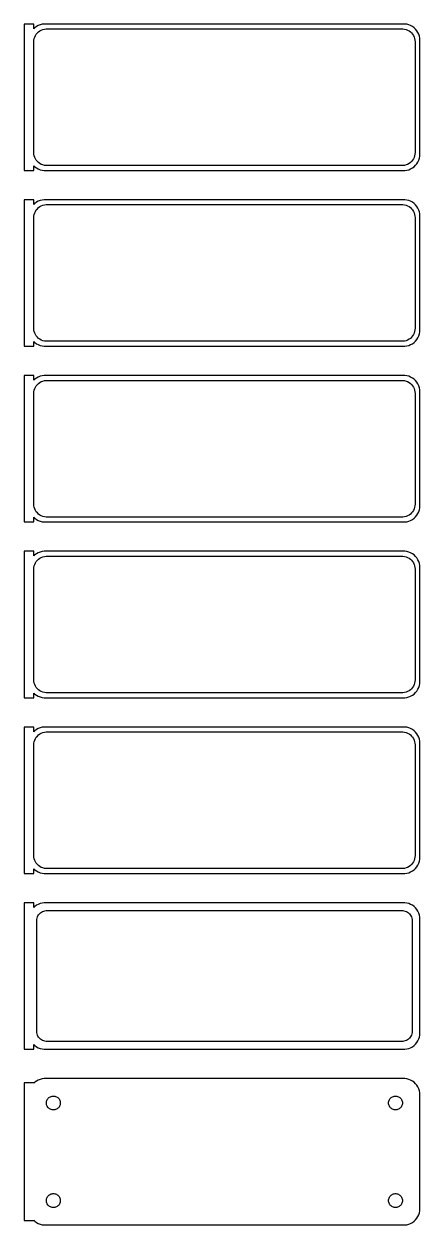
# Model space of a CAD drawing. Header units: metres. Extents: x -62 to 60, y 788 to 1588.
# Drawn here: x -61.5 to 60, y 787.5 to 1156.5 of the extents above; entities that cross this region are included whole.
import ezdxf

# ---------------------------------------------------------------- set-up
doc = ezdxf.new("R2010")
doc.units = ezdxf.units.M

msp = doc.modelspace()

# ---------------------------------------------------------------- linework, layer by layer
for p, q in [((-58.5, 1156.49), (-61.5, 1156.49)), ((-61.5, 1156.49), (-61.5, 1111.51)), ((-58.5, 1155.06), (-58.5, 1156.49)), ((-58.1871, 1155.35), (-58.5, 1155.06)), ((-57.6791, 1155.72), (-58.1871, 1155.35)), ((-57.1289, 1156.02), (-57.6791, 1155.72)), ((-56.5451, 1156.26), (-57.1289, 1156.02)), ((-55.9369, 1156.41), (-56.5451, 1156.26)), ((-55.3139, 1156.49), (-55.9369, 1156.41)), ((-55.7361, 1154.8), (-55.2495, 1154.93)), ((55.3139, 1156.49), (-55.3139, 1156.49)), ((-55.2495, 1154.93), (-54.7512, 1154.99)), ((-54.7512, 1154.99), (54.7512, 1154.99)), ((54.7512, 1154.99), (55.2495, 1154.93)), ((55.2495, 1154.93), (55.7361, 1154.8)), ((55.9369, 1156.41), (55.3139, 1156.49)), ((56.5451, 1156.26), (55.9369, 1156.41)), ((57.1289, 1156.02), (56.5451, 1156.26)), ((57.6791, 1155.72), (57.1289, 1156.02)), ((58.1871, 1155.35), (57.6791, 1155.72)), ((58.6448, 1154.92), (58.1871, 1155.35)), ((59.0451, 1154.44), (58.6448, 1154.92)), ((-58.5, 1151), (-58.4685, 1151.5)), ((-58.4685, 1151.5), (-58.3743, 1151.99)), ((-58.3743, 1151.99), (-58.2191, 1152.47)), ((-58.2191, 1152.47), (-58.0052, 1152.93)), ((-58.0052, 1152.93), (-57.7361, 1153.35)), ((-57.7361, 1153.35), (-57.4159, 1153.74)), ((-57.4159, 1153.74), (-57.0497, 1154.08)), ((-57.0497, 1154.08), (-56.6433, 1154.38)), ((-56.6433, 1154.38), (-56.2031, 1154.62)), ((-56.2031, 1154.62), (-55.7361, 1154.8)), ((55.7361, 1154.8), (56.2031, 1154.62)), ((56.2031, 1154.62), (56.6433, 1154.38)), ((56.6433, 1154.38), (57.0497, 1154.08)), ((57.0497, 1154.08), (57.4159, 1153.74)), ((57.4159, 1153.74), (57.7361, 1153.35)), ((57.7361, 1153.35), (58.0052, 1152.93)), ((58.0052, 1152.93), (58.2191, 1152.47)), ((58.2191, 1152.47), (58.3743, 1151.99)), ((58.3743, 1151.99), (58.4685, 1151.5)), ((58.4685, 1151.5), (58.5, 1151)), ((59.3815, 1153.91), (59.0451, 1154.44)), ((59.6489, 1153.34), (59.3815, 1153.91)), ((59.8429, 1152.74), (59.6489, 1153.34)), ((59.9606, 1152.13), (59.8429, 1152.74)), ((60, 1151.5), (59.9606, 1152.13)), ((60, 1116.5), (60, 1151.5)), ((-58.5, 1117), (-58.5, 1151)), ((58.5, 1151), (58.5, 1117)), ((-58.4685, 1116.5), (-58.5, 1117)), ((-58.3743, 1116.01), (-58.4685, 1116.5)), ((-58.2191, 1115.53), (-58.3743, 1116.01)), ((-58.0052, 1115.07), (-58.2191, 1115.53)), ((-57.7361, 1114.65), (-58.0052, 1115.07)), ((-57.4159, 1114.26), (-57.7361, 1114.65)), ((57.7361, 1114.65), (57.4159, 1114.26)), ((58.0052, 1115.07), (57.7361, 1114.65)), ((58.2191, 1115.53), (58.0052, 1115.07)), ((58.3743, 1116.01), (58.2191, 1115.53)), ((58.4685, 1116.5), (58.3743, 1116.01)), ((58.5, 1117), (58.4685, 1116.5)), ((59.3815, 1114.09), (59.6489, 1114.66)), ((59.6489, 1114.66), (59.8429, 1115.26)), ((59.8429, 1115.26), (59.9606, 1115.87)), ((59.9606, 1115.87), (60, 1116.5)), ((-61.5, 1111.51), (-58.5, 1111.51)), ((-58.5, 1112.94), (-58.1871, 1112.65)), ((-58.5, 1111.51), (-58.5, 1112.94)), ((-58.1871, 1112.65), (-57.6791, 1112.28)), ((-57.6791, 1112.28), (-57.1289, 1111.98)), ((-57.0497, 1113.92), (-57.4159, 1114.26)), ((-57.1289, 1111.98), (-56.5451, 1111.74)), ((-56.6433, 1113.62), (-57.0497, 1113.92)), ((-56.2031, 1113.38), (-56.6433, 1113.62)), ((-56.5451, 1111.74), (-55.9369, 1111.59)), ((-55.7361, 1113.2), (-56.2031, 1113.38)), ((-55.9369, 1111.59), (-55.3139, 1111.51)), ((-55.2495, 1113.07), (-55.7361, 1113.2)), ((-55.3139, 1111.51), (55.3139, 1111.51)), ((-54.7512, 1113.01), (-55.2495, 1113.07)), ((54.7512, 1113.01), (-54.7512, 1113.01)), ((55.2495, 1113.07), (54.7512, 1113.01)), ((55.7361, 1113.2), (55.2495, 1113.07)), ((55.3139, 1111.51), (55.9369, 1111.59)), ((56.2031, 1113.38), (55.7361, 1113.2)), ((55.9369, 1111.59), (56.5451, 1111.74)), ((56.6433, 1113.62), (56.2031, 1113.38)), ((56.5451, 1111.74), (57.1289, 1111.98)), ((57.0497, 1113.92), (56.6433, 1113.62)), ((57.4159, 1114.26), (57.0497, 1113.92)), ((57.1289, 1111.98), (57.6791, 1112.28)), ((57.6791, 1112.28), (58.1871, 1112.65)), ((58.1871, 1112.65), (58.6448, 1113.08)), ((58.6448, 1113.08), (59.0451, 1113.56)), ((59.0451, 1113.56), (59.3815, 1114.09)), ((-58.5, 1102.49), (-61.5, 1102.49)), ((-61.5, 1102.49), (-61.5, 1057.51)), ((-58.5, 1101.06), (-58.5, 1102.49)), ((-58.1871, 1101.35), (-58.5, 1101.06)), ((-57.6791, 1101.72), (-58.1871, 1101.35)), ((-57.7361, 1099.35), (-57.4159, 1099.74)), ((-57.1289, 1102.02), (-57.6791, 1101.72)), ((-57.4159, 1099.74), (-57.0497, 1100.08)), ((-56.5451, 1102.26), (-57.1289, 1102.02)), ((-57.0497, 1100.08), (-56.6433, 1100.38)), ((-56.6433, 1100.38), (-56.2031, 1100.62)), ((-55.9369, 1102.41), (-56.5451, 1102.26)), ((-56.2031, 1100.62), (-55.7361, 1100.8)), ((-55.3139, 1102.49), (-55.9369, 1102.41)), ((-55.7361, 1100.8), (-55.2495, 1100.93)), ((55.3139, 1102.49), (-55.3139, 1102.49)), ((-55.2495, 1100.93), (-54.7512, 1100.99)), ((-54.7512, 1100.99), (54.7512, 1100.99)), ((54.7512, 1100.99), (55.2495, 1100.93)), ((55.2495, 1100.93), (55.7361, 1100.8)), ((55.9369, 1102.41), (55.3139, 1102.49)), ((55.7361, 1100.8), (56.2031, 1100.62)), ((56.5451, 1102.26), (55.9369, 1102.41)), ((56.2031, 1100.62), (56.6433, 1100.38)), ((57.1289, 1102.02), (56.5451, 1102.26)), ((56.6433, 1100.38), (57.0497, 1100.08)), ((57.0497, 1100.08), (57.4159, 1099.74)), ((57.6791, 1101.72), (57.1289, 1102.02)), ((57.4159, 1099.74), (57.7361, 1099.35)), ((58.1871, 1101.35), (57.6791, 1101.72)), ((58.6448, 1100.92), (58.1871, 1101.35)), ((59.0451, 1100.44), (58.6448, 1100.92)), ((59.3815, 1099.91), (59.0451, 1100.44)), ((59.6489, 1099.34), (59.3815, 1099.91)), ((-58.5, 1097), (-58.4685, 1097.5)), ((-58.5, 1063), (-58.5, 1097)), ((-58.4685, 1097.5), (-58.3743, 1097.99)), ((-58.3743, 1097.99), (-58.2191, 1098.47)), ((-58.2191, 1098.47), (-58.0052, 1098.93)), ((-58.0052, 1098.93), (-57.7361, 1099.35)), ((57.7361, 1099.35), (58.0052, 1098.93)), ((58.0052, 1098.93), (58.2191, 1098.47)), ((58.2191, 1098.47), (58.3743, 1097.99)), ((58.3743, 1097.99), (58.4685, 1097.5)), ((58.4685, 1097.5), (58.5, 1097)), ((58.5, 1097), (58.5, 1063)), ((59.8429, 1098.74), (59.6489, 1099.34)), ((59.9606, 1098.13), (59.8429, 1098.74)), ((60, 1097.5), (59.9606, 1098.13)), ((60, 1062.5), (60, 1097.5)), ((-58.4685, 1062.5), (-58.5, 1063)), ((58.5, 1063), (58.4685, 1062.5)), ((-58.3743, 1062.01), (-58.4685, 1062.5)), ((-58.2191, 1061.53), (-58.3743, 1062.01)), ((-58.0052, 1061.07), (-58.2191, 1061.53)), ((-57.7361, 1060.65), (-58.0052, 1061.07)), ((-57.4159, 1060.26), (-57.7361, 1060.65)), ((-57.0497, 1059.92), (-57.4159, 1060.26)), ((-56.6433, 1059.62), (-57.0497, 1059.92)), ((-56.2031, 1059.38), (-56.6433, 1059.62)), ((-55.7361, 1059.2), (-56.2031, 1059.38)), ((-55.2495, 1059.07), (-55.7361, 1059.2)), ((-54.7512, 1059.01), (-55.2495, 1059.07)), ((54.7512, 1059.01), (-54.7512, 1059.01)), ((55.2495, 1059.07), (54.7512, 1059.01)), ((55.7361, 1059.2), (55.2495, 1059.07)), ((56.2031, 1059.38), (55.7361, 1059.2)), ((56.6433, 1059.62), (56.2031, 1059.38)), ((57.0497, 1059.92), (56.6433, 1059.62)), ((57.4159, 1060.26), (57.0497, 1059.92)), ((57.7361, 1060.65), (57.4159, 1060.26)), ((58.0052, 1061.07), (57.7361, 1060.65)), ((58.2191, 1061.53), (58.0052, 1061.07)), ((58.1871, 1058.65), (58.6448, 1059.08)), ((58.3743, 1062.01), (58.2191, 1061.53)), ((58.4685, 1062.5), (58.3743, 1062.01)), ((58.6448, 1059.08), (59.0451, 1059.56)), ((59.0451, 1059.56), (59.3815, 1060.09)), ((59.3815, 1060.09), (59.6489, 1060.66)), ((59.6489, 1060.66), (59.8429, 1061.26)), ((59.8429, 1061.26), (59.9606, 1061.87)), ((59.9606, 1061.87), (60, 1062.5)), ((-61.5, 1057.51), (-58.5, 1057.51)), ((-58.5, 1058.94), (-58.1871, 1058.65)), ((-58.5, 1057.51), (-58.5, 1058.94)), ((-58.1871, 1058.65), (-57.6791, 1058.28)), ((-57.6791, 1058.28), (-57.1289, 1057.98)), ((-57.1289, 1057.98), (-56.5451, 1057.74)), ((-56.5451, 1057.74), (-55.9369, 1057.59)), ((-55.9369, 1057.59), (-55.3139, 1057.51)), ((-55.3139, 1057.51), (55.3139, 1057.51)), ((55.3139, 1057.51), (55.9369, 1057.59)), ((55.9369, 1057.59), (56.5451, 1057.74)), ((56.5451, 1057.74), (57.1289, 1057.98)), ((57.1289, 1057.98), (57.6791, 1058.28)), ((57.6791, 1058.28), (58.1871, 1058.65)), ((-58.5, 1048.49), (-61.5, 1048.49)), ((-61.5, 1048.49), (-61.5, 1003.51)), ((-58.5, 1047.06), (-58.5, 1048.49)), ((-57.1289, 1048.02), (-57.6791, 1047.72)), ((-56.5451, 1048.26), (-57.1289, 1048.02)), ((-55.9369, 1048.41), (-56.5451, 1048.26)), ((-55.3139, 1048.49), (-55.9369, 1048.41)), ((55.3139, 1048.49), (-55.3139, 1048.49)), ((55.9369, 1048.41), (55.3139, 1048.49)), ((56.5451, 1048.26), (55.9369, 1048.41)), ((57.1289, 1048.02), (56.5451, 1048.26)), ((57.6791, 1047.72), (57.1289, 1048.02)), ((-58.1871, 1047.35), (-58.5, 1047.06)), ((-58.3743, 1043.99), (-58.2191, 1044.47)), ((-58.2191, 1044.47), (-58.0052, 1044.93)), ((-57.6791, 1047.72), (-58.1871, 1047.35)), ((-58.0052, 1044.93), (-57.7361, 1045.35)), ((-57.7361, 1045.35), (-57.4159, 1045.74)), ((-57.4159, 1045.74), (-57.0497, 1046.08)), ((-57.0497, 1046.08), (-56.6433, 1046.38)), ((-56.6433, 1046.38), (-56.2031, 1046.62)), ((-56.2031, 1046.62), (-55.7361, 1046.8)), ((-55.7361, 1046.8), (-55.2495, 1046.93)), ((-55.2495, 1046.93), (-54.7512, 1046.99)), ((-54.7512, 1046.99), (54.7512, 1046.99)), ((54.7512, 1046.99), (55.2495, 1046.93)), ((55.2495, 1046.93), (55.7361, 1046.8)), ((55.7361, 1046.8), (56.2031, 1046.62)), ((56.2031, 1046.62), (56.6433, 1046.38)), ((56.6433, 1046.38), (57.0497, 1046.08)), ((57.0497, 1046.08), (57.4159, 1045.74)), ((57.4159, 1045.74), (57.7361, 1045.35)), ((58.1871, 1047.35), (57.6791, 1047.72)), ((57.7361, 1045.35), (58.0052, 1044.93)), ((58.0052, 1044.93), (58.2191, 1044.47)), ((58.6448, 1046.92), (58.1871, 1047.35)), ((58.2191, 1044.47), (58.3743, 1043.99)), ((59.0451, 1046.44), (58.6448, 1046.92)), ((59.3815, 1045.91), (59.0451, 1046.44)), ((59.6489, 1045.34), (59.3815, 1045.91)), ((59.8429, 1044.74), (59.6489, 1045.34)), ((59.9606, 1044.13), (59.8429, 1044.74)), ((-58.5, 1043), (-58.4685, 1043.5)), ((-58.5, 1009), (-58.5, 1043)), ((-58.4685, 1043.5), (-58.3743, 1043.99)), ((58.3743, 1043.99), (58.4685, 1043.5)), ((58.4685, 1043.5), (58.5, 1043)), ((58.5, 1043), (58.5, 1009)), ((60, 1043.5), (59.9606, 1044.13)), ((60, 1008.5), (60, 1043.5)), ((-58.4685, 1008.5), (-58.5, 1009)), ((-58.3743, 1008.01), (-58.4685, 1008.5)), ((-58.2191, 1007.53), (-58.3743, 1008.01)), ((-58.0052, 1007.07), (-58.2191, 1007.53)), ((58.2191, 1007.53), (58.0052, 1007.07)), ((58.3743, 1008.01), (58.2191, 1007.53)), ((58.4685, 1008.5), (58.3743, 1008.01)), ((58.5, 1009), (58.4685, 1008.5)), ((59.8429, 1007.26), (59.9606, 1007.87)), ((59.9606, 1007.87), (60, 1008.5)), ((-58.5, 1004.94), (-58.1871, 1004.65)), ((-58.5, 1003.51), (-58.5, 1004.94)), ((-58.1871, 1004.65), (-57.6791, 1004.28)), ((-57.7361, 1006.65), (-58.0052, 1007.07)), ((-57.4159, 1006.26), (-57.7361, 1006.65)), ((-57.6791, 1004.28), (-57.1289, 1003.98)), ((-57.0497, 1005.92), (-57.4159, 1006.26)), ((-57.1289, 1003.98), (-56.5451, 1003.74)), ((-56.6433, 1005.62), (-57.0497, 1005.92)), ((-56.2031, 1005.38), (-56.6433, 1005.62)), ((-56.5451, 1003.74), (-55.9369, 1003.59)), ((-55.7361, 1005.2), (-56.2031, 1005.38)), ((-55.2495, 1005.07), (-55.7361, 1005.2)), ((-54.7512, 1005.01), (-55.2495, 1005.07)), ((54.7512, 1005.01), (-54.7512, 1005.01)), ((55.2495, 1005.07), (54.7512, 1005.01)), ((55.7361, 1005.2), (55.2495, 1005.07)), ((56.2031, 1005.38), (55.7361, 1005.2)), ((55.9369, 1003.59), (56.5451, 1003.74)), ((56.6433, 1005.62), (56.2031, 1005.38)), ((56.5451, 1003.74), (57.1289, 1003.98)), ((57.0497, 1005.92), (56.6433, 1005.62)), ((57.4159, 1006.26), (57.0497, 1005.92)), ((57.1289, 1003.98), (57.6791, 1004.28)), ((57.7361, 1006.65), (57.4159, 1006.26)), ((57.6791, 1004.28), (58.1871, 1004.65)), ((58.0052, 1007.07), (57.7361, 1006.65)), ((58.1871, 1004.65), (58.6448, 1005.08)), ((58.6448, 1005.08), (59.0451, 1005.56)), ((59.0451, 1005.56), (59.3815, 1006.09)), ((59.3815, 1006.09), (59.6489, 1006.66)), ((59.6489, 1006.66), (59.8429, 1007.26)), ((-61.5, 1003.51), (-58.5, 1003.51)), ((-55.9369, 1003.59), (-55.3139, 1003.51)), ((-55.3139, 1003.51), (55.3139, 1003.51)), ((55.3139, 1003.51), (55.9369, 1003.59)), ((-58.5, 994.49), (-61.5, 994.49)), ((-61.5, 994.49), (-61.5, 949.51)), ((-58.5, 993.059), (-58.5, 994.49)), ((-58.1871, 993.353), (-58.5, 993.059)), ((-57.6791, 993.722), (-58.1871, 993.353)), ((-57.1289, 994.024), (-57.6791, 993.722)), ((-56.5451, 994.255), (-57.1289, 994.024)), ((-56.6433, 992.377), (-56.2031, 992.619)), ((-55.9369, 994.411), (-56.5451, 994.255)), ((-56.2031, 992.619), (-55.7361, 992.804)), ((-55.3139, 994.49), (-55.9369, 994.411)), ((-55.7361, 992.804), (-55.2495, 992.929)), ((55.3139, 994.49), (-55.3139, 994.49)), ((-55.2495, 992.929), (-54.7512, 992.992)), ((-54.7512, 992.992), (54.7512, 992.992)), ((54.7512, 992.992), (55.2495, 992.929)), ((55.2495, 992.929), (55.7361, 992.804)), ((55.9369, 994.411), (55.3139, 994.49)), ((55.7361, 992.804), (56.2031, 992.619)), ((56.5451, 994.255), (55.9369, 994.411)), ((56.2031, 992.619), (56.6433, 992.377)), ((57.1289, 994.024), (56.5451, 994.255)), ((57.6791, 993.722), (57.1289, 994.024)), ((58.1871, 993.353), (57.6791, 993.722)), ((58.6448, 992.923), (58.1871, 993.353)), ((59.0451, 992.439), (58.6448, 992.923)), ((-58.5, 989), (-58.4685, 989.501)), ((-58.5, 955), (-58.5, 989)), ((-58.4685, 989.501), (-58.3743, 989.995)), ((-58.3743, 989.995), (-58.2191, 990.472)), ((-58.2191, 990.472), (-58.0052, 990.927)), ((-58.0052, 990.927), (-57.7361, 991.351)), ((-57.7361, 991.351), (-57.4159, 991.738)), ((-57.4159, 991.738), (-57.0497, 992.082)), ((-57.0497, 992.082), (-56.6433, 992.377)), ((56.6433, 992.377), (57.0497, 992.082)), ((57.0497, 992.082), (57.4159, 991.738)), ((57.4159, 991.738), (57.7361, 991.351)), ((57.7361, 991.351), (58.0052, 990.927)), ((58.0052, 990.927), (58.2191, 990.472)), ((58.2191, 990.472), (58.3743, 989.995)), ((58.3743, 989.995), (58.4685, 989.501)), ((58.4685, 989.501), (58.5, 989)), ((58.5, 989), (58.5, 955)), ((59.3815, 991.909), (59.0451, 992.439)), ((59.6489, 991.341), (59.3815, 991.909)), ((59.8429, 990.743), (59.6489, 991.341)), ((59.9606, 990.127), (59.8429, 990.743)), ((60, 989.5), (59.9606, 990.127)), ((60, 954.5), (60, 989.5)), ((-58.4685, 954.499), (-58.5, 955)), ((-58.3743, 954.005), (-58.4685, 954.499)), ((-58.2191, 953.528), (-58.3743, 954.005)), ((-58.0052, 953.073), (-58.2191, 953.528)), ((-57.7361, 952.649), (-58.0052, 953.073)), ((-57.4159, 952.262), (-57.7361, 952.649)), ((-57.0497, 951.918), (-57.4159, 952.262)), ((57.4159, 952.262), (57.0497, 951.918)), ((57.7361, 952.649), (57.4159, 952.262)), ((58.0052, 953.073), (57.7361, 952.649)), ((58.2191, 953.528), (58.0052, 953.073)), ((58.3743, 954.005), (58.2191, 953.528)), ((58.4685, 954.499), (58.3743, 954.005)), ((58.5, 955), (58.4685, 954.499)), ((59.0451, 951.561), (59.3815, 952.091)), ((59.3815, 952.091), (59.6489, 952.659)), ((59.6489, 952.659), (59.8429, 953.257)), ((59.8429, 953.257), (59.9606, 953.873)), ((59.9606, 953.873), (60, 954.5)), ((-61.5, 949.51), (-58.5, 949.51)), ((-58.5, 950.941), (-58.1871, 950.647)), ((-58.5, 949.51), (-58.5, 950.941)), ((-58.1871, 950.647), (-57.6791, 950.278)), ((-57.6791, 950.278), (-57.1289, 949.976)), ((-57.1289, 949.976), (-56.5451, 949.745)), ((-56.6433, 951.623), (-57.0497, 951.918)), ((-56.2031, 951.381), (-56.6433, 951.623)), ((-56.5451, 949.745), (-55.9369, 949.589)), ((-55.7361, 951.196), (-56.2031, 951.381)), ((-55.9369, 949.589), (-55.3139, 949.51)), ((-55.2495, 951.071), (-55.7361, 951.196)), ((-55.3139, 949.51), (55.3139, 949.51)), ((-54.7512, 951.008), (-55.2495, 951.071)), ((54.7512, 951.008), (-54.7512, 951.008)), ((55.2495, 951.071), (54.7512, 951.008)), ((55.7361, 951.196), (55.2495, 951.071)), ((55.3139, 949.51), (55.9369, 949.589)), ((56.2031, 951.381), (55.7361, 951.196)), ((55.9369, 949.589), (56.5451, 949.745)), ((56.6433, 951.623), (56.2031, 951.381)), ((56.5451, 949.745), (57.1289, 949.976)), ((57.0497, 951.918), (56.6433, 951.623)), ((57.1289, 949.976), (57.6791, 950.278)), ((57.6791, 950.278), (58.1871, 950.647)), ((58.1871, 950.647), (58.6448, 951.077)), ((58.6448, 951.077), (59.0451, 951.561)), ((-58.5, 940.49), (-61.5, 940.49)), ((-61.5, 940.49), (-61.5, 895.51)), ((-58.5, 939.059), (-58.5, 940.49)), ((-58.1871, 939.353), (-58.5, 939.059)), ((-57.6791, 939.722), (-58.1871, 939.353)), ((-58.0052, 936.927), (-57.7361, 937.351)), ((-57.7361, 937.351), (-57.4159, 937.738)), ((-57.1289, 940.024), (-57.6791, 939.722)), ((-57.4159, 937.738), (-57.0497, 938.082)), ((-56.5451, 940.255), (-57.1289, 940.024)), ((-57.0497, 938.082), (-56.6433, 938.377)), ((-56.6433, 938.377), (-56.2031, 938.619)), ((-55.9369, 940.411), (-56.5451, 940.255)), ((-56.2031, 938.619), (-55.7361, 938.804)), ((-55.3139, 940.49), (-55.9369, 940.411)), ((-55.7361, 938.804), (-55.2495, 938.929)), ((55.3139, 940.49), (-55.3139, 940.49)), ((-55.2495, 938.929), (-54.7512, 938.992)), ((-54.7512, 938.992), (54.7512, 938.992)), ((54.7512, 938.992), (55.2495, 938.929)), ((55.2495, 938.929), (55.7361, 938.804)), ((55.9369, 940.411), (55.3139, 940.49)), ((55.7361, 938.804), (56.2031, 938.619)), ((56.5451, 940.255), (55.9369, 940.411)), ((56.2031, 938.619), (56.6433, 938.377)), ((57.1289, 940.024), (56.5451, 940.255)), ((56.6433, 938.377), (57.0497, 938.082)), ((57.0497, 938.082), (57.4159, 937.738)), ((57.6791, 939.722), (57.1289, 940.024)), ((57.4159, 937.738), (57.7361, 937.351)), ((58.1871, 939.353), (57.6791, 939.722)), ((57.7361, 937.351), (58.0052, 936.927)), ((58.6448, 938.923), (58.1871, 939.353)), ((59.0451, 938.439), (58.6448, 938.923)), ((59.3815, 937.909), (59.0451, 938.439)), ((59.6489, 937.341), (59.3815, 937.909)), ((59.8429, 936.743), (59.6489, 937.341)), ((-58.5, 935), (-58.4685, 935.501)), ((-58.5, 901), (-58.5, 935)), ((-58.4685, 935.501), (-58.3743, 935.995)), ((-58.3743, 935.995), (-58.2191, 936.472)), ((-58.2191, 936.472), (-58.0052, 936.927)), ((58.0052, 936.927), (58.2191, 936.472)), ((58.2191, 936.472), (58.3743, 935.995)), ((58.3743, 935.995), (58.4685, 935.501)), ((58.4685, 935.501), (58.5, 935)), ((58.5, 935), (58.5, 901)), ((59.9606, 936.127), (59.8429, 936.743)), ((60, 935.5), (59.9606, 936.127)), ((60, 900.5), (60, 935.5)), ((-58.4685, 900.499), (-58.5, 901)), ((-58.3743, 900.005), (-58.4685, 900.499)), ((58.4685, 900.499), (58.3743, 900.005)), ((58.5, 901), (58.4685, 900.499)), ((59.9606, 899.873), (60, 900.5)), ((-58.5, 896.941), (-58.1871, 896.647)), ((-58.5, 895.51), (-58.5, 896.941)), ((-58.2191, 899.528), (-58.3743, 900.005)), ((-58.0052, 899.073), (-58.2191, 899.528)), ((-58.1871, 896.647), (-57.6791, 896.278)), ((-57.7361, 898.649), (-58.0052, 899.073)), ((-57.4159, 898.262), (-57.7361, 898.649)), ((-57.0497, 897.918), (-57.4159, 898.262)), ((-56.6433, 897.623), (-57.0497, 897.918)), ((-56.2031, 897.381), (-56.6433, 897.623)), ((-55.7361, 897.196), (-56.2031, 897.381)), ((-55.2495, 897.071), (-55.7361, 897.196)), ((-54.7512, 897.008), (-55.2495, 897.071)), ((54.7512, 897.008), (-54.7512, 897.008)), ((55.2495, 897.071), (54.7512, 897.008)), ((55.7361, 897.196), (55.2495, 897.071)), ((56.2031, 897.381), (55.7361, 897.196)), ((56.6433, 897.623), (56.2031, 897.381)), ((57.0497, 897.918), (56.6433, 897.623)), ((57.4159, 898.262), (57.0497, 897.918)), ((57.7361, 898.649), (57.4159, 898.262)), ((57.6791, 896.278), (58.1871, 896.647)), ((58.0052, 899.073), (57.7361, 898.649)), ((58.2191, 899.528), (58.0052, 899.073)), ((58.1871, 896.647), (58.6448, 897.077)), ((58.3743, 900.005), (58.2191, 899.528)), ((58.6448, 897.077), (59.0451, 897.561)), ((59.0451, 897.561), (59.3815, 898.091)), ((59.3815, 898.091), (59.6489, 898.659)), ((59.6489, 898.659), (59.8429, 899.257)), ((59.8429, 899.257), (59.9606, 899.873)), ((-61.5, 895.51), (-58.5, 895.51)), ((-57.6791, 896.278), (-57.1289, 895.976)), ((-57.1289, 895.976), (-56.5451, 895.745)), ((-56.5451, 895.745), (-55.9369, 895.589)), ((-55.9369, 895.589), (-55.3139, 895.51)), ((-55.3139, 895.51), (55.3139, 895.51)), ((55.3139, 895.51), (55.9369, 895.589)), ((55.9369, 895.589), (56.5451, 895.745)), ((56.5451, 895.745), (57.1289, 895.976)), ((57.1289, 895.976), (57.6791, 896.278)), ((-58.5, 886.479), (-61.5, 886.479)), ((-61.5, 886.479), (-61.5, 841.521)), ((-58.5, 885.059), (-58.5, 886.479)), ((-57.6791, 885.722), (-58.1871, 885.353)), ((-57.1289, 886.024), (-57.6791, 885.722)), ((-56.5451, 886.255), (-57.1289, 886.024)), ((-55.9369, 886.411), (-56.5451, 886.255)), ((-55.3139, 886.49), (-55.9369, 886.411)), ((55.3139, 886.49), (-55.3139, 886.49)), ((55.9369, 886.411), (55.3139, 886.49)), ((56.5451, 886.255), (55.9369, 886.411)), ((57.1289, 886.024), (56.5451, 886.255)), ((57.6791, 885.722), (57.1289, 886.024)), ((58.1871, 885.353), (57.6791, 885.722)), ((-58.1871, 885.353), (-58.5, 885.059)), ((-57.5151, 881.774), (-57.3943, 882.146)), ((-57.3943, 882.146), (-57.2279, 882.5)), ((-57.2279, 882.5), (-57.0184, 882.83)), ((-57.0184, 882.83), (-56.7692, 883.131)), ((-56.7692, 883.131), (-56.4842, 883.399)), ((-56.4842, 883.399), (-56.168, 883.628)), ((-56.168, 883.628), (-55.8254, 883.817)), ((-55.8254, 883.817), (-55.4619, 883.961)), ((-55.4619, 883.961), (-55.0833, 884.058)), ((-55.0833, 884.058), (-54.6954, 884.107)), ((-54.6954, 884.107), (54.6954, 884.107)), ((54.6954, 884.107), (55.0833, 884.058)), ((55.0833, 884.058), (55.4619, 883.961)), ((55.4619, 883.961), (55.8254, 883.817)), ((55.8254, 883.817), (56.168, 883.628)), ((56.168, 883.628), (56.4842, 883.399)), ((56.4842, 883.399), (56.7692, 883.131)), ((56.7692, 883.131), (57.0184, 882.83)), ((57.0184, 882.83), (57.2279, 882.5)), ((57.2279, 882.5), (57.3943, 882.146)), ((57.3943, 882.146), (57.5151, 881.774)), ((58.6448, 884.923), (58.1871, 885.353)), ((59.0451, 884.439), (58.6448, 884.923)), ((59.3815, 883.909), (59.0451, 884.439)), ((59.6489, 883.341), (59.3815, 883.909)), ((59.8429, 882.743), (59.6489, 883.341)), ((59.9606, 882.127), (59.8429, 882.743)), ((60, 881.5), (59.9606, 882.127)), ((-57.6129, 881), (-57.5884, 881.39)), ((-57.6129, 847), (-57.6129, 881)), ((-57.5884, 881.39), (-57.5151, 881.774)), ((57.5151, 881.774), (57.5884, 881.39)), ((57.5884, 881.39), (57.6129, 881)), ((57.6129, 881), (57.6129, 847)), ((60, 846.5), (60, 881.5)), ((-57.5884, 846.61), (-57.6129, 847)), ((-57.5151, 846.226), (-57.5884, 846.61)), ((-57.3943, 845.854), (-57.5151, 846.226)), ((-57.2279, 845.5), (-57.3943, 845.854)), ((-57.0184, 845.17), (-57.2279, 845.5)), ((-56.7692, 844.869), (-57.0184, 845.17)), ((57.0184, 845.17), (56.7692, 844.869)), ((57.2279, 845.5), (57.0184, 845.17)), ((57.3943, 845.854), (57.2279, 845.5)), ((57.5151, 846.226), (57.3943, 845.854)), ((57.5884, 846.61), (57.5151, 846.226)), ((57.6129, 847), (57.5884, 846.61)), ((59.6489, 844.659), (59.8429, 845.257)), ((59.8429, 845.257), (59.9606, 845.873)), ((59.9606, 845.873), (60, 846.5)), ((-61.5, 841.521), (-58.5, 841.521)), ((-58.5, 841.521), (-58.5, 842.941)), ((-58.5, 842.941), (-58.1871, 842.647)), ((-58.1871, 842.647), (-57.6791, 842.278)), ((-57.6791, 842.278), (-57.1289, 841.976)), ((-57.1289, 841.976), (-56.5451, 841.745)), ((-56.4842, 844.601), (-56.7692, 844.869)), ((-56.5451, 841.745), (-55.9369, 841.589)), ((-56.168, 844.372), (-56.4842, 844.601)), ((-55.8254, 844.183), (-56.168, 844.372)), ((-55.9369, 841.589), (-55.3139, 841.51)), ((-55.4619, 844.039), (-55.8254, 844.183)), ((-55.0833, 843.942), (-55.4619, 844.039)), ((-55.3139, 841.51), (55.3139, 841.51)), ((-54.6954, 843.893), (-55.0833, 843.942)), ((54.6954, 843.893), (-54.6954, 843.893)), ((55.0833, 843.942), (54.6954, 843.893)), ((55.4619, 844.039), (55.0833, 843.942)), ((55.3139, 841.51), (55.9369, 841.589)), ((55.8254, 844.183), (55.4619, 844.039)), ((56.168, 844.372), (55.8254, 844.183)), ((55.9369, 841.589), (56.5451, 841.745)), ((56.4842, 844.601), (56.168, 844.372)), ((56.7692, 844.869), (56.4842, 844.601)), ((56.5451, 841.745), (57.1289, 841.976)), ((57.1289, 841.976), (57.6791, 842.278)), ((57.6791, 842.278), (58.1871, 842.647)), ((58.1871, 842.647), (58.6448, 843.077)), ((58.6448, 843.077), (59.0451, 843.561)), ((59.0451, 843.561), (59.3815, 844.091)), ((59.3815, 844.091), (59.6489, 844.659)), ((-58.5, 831.153), (-61.5, 831.153)), ((-61.5, 831.153), (-61.5, 788.847)), ((-58.1871, 831.353), (-58.5, 831.059)), ((-58.5, 831.059), (-58.5, 831.153)), ((-57.6791, 831.722), (-58.1871, 831.353)), ((-57.1289, 832.024), (-57.6791, 831.722)), ((-56.5451, 832.255), (-57.1289, 832.024)), ((-55.9369, 832.411), (-56.5451, 832.255)), ((-55.3139, 832.49), (-55.9369, 832.411)), ((55.3139, 832.49), (-55.3139, 832.49)), ((55.9369, 832.411), (55.3139, 832.49)), ((56.5451, 832.255), (55.9369, 832.411)), ((57.1289, 832.024), (56.5451, 832.255)), ((57.6791, 831.722), (57.1289, 832.024)), ((58.1871, 831.353), (57.6791, 831.722)), ((58.6448, 830.923), (58.1871, 831.353)), ((59.0451, 830.439), (58.6448, 830.923)), ((59.3815, 829.909), (59.0451, 830.439)), ((-54.0565, 826.462), (-53.8611, 826.645)), ((-53.8611, 826.645), (-53.6441, 826.803)), ((-53.6441, 826.803), (-53.4092, 826.932)), ((-53.4092, 826.932), (-53.1598, 827.031)), ((-53.1598, 827.031), (-52.9001, 827.097)), ((-52.9001, 827.097), (-52.6341, 827.131)), ((-52.6341, 827.131), (-52.3659, 827.131)), ((-52.3659, 827.131), (-52.0999, 827.097)), ((-52.0999, 827.097), (-51.8401, 827.031)), ((-51.8401, 827.031), (-51.5908, 826.932)), ((-51.5908, 826.932), (-51.3559, 826.803)), ((-51.3559, 826.803), (-51.1389, 826.645)), ((-51.1389, 826.645), (-50.9434, 826.462)), ((50.9434, 826.462), (51.1389, 826.645)), ((51.1389, 826.645), (51.3559, 826.803)), ((51.3559, 826.803), (51.5908, 826.932)), ((51.5908, 826.932), (51.8401, 827.031)), ((51.8401, 827.031), (52.0999, 827.097)), ((52.0999, 827.097), (52.3659, 827.131)), ((52.3659, 827.131), (52.6341, 827.131)), ((52.6341, 827.131), (52.9001, 827.097)), ((52.9001, 827.097), (53.1598, 827.031)), ((53.1598, 827.031), (53.4092, 826.932)), ((53.4092, 826.932), (53.6441, 826.803)), ((53.6441, 826.803), (53.8611, 826.645)), ((53.8611, 826.645), (54.0565, 826.462)), ((59.6489, 829.341), (59.3815, 829.909)), ((59.8429, 828.743), (59.6489, 829.341)), ((59.9606, 828.127), (59.8429, 828.743)), ((60, 827.5), (59.9606, 828.127)), ((60, 792.5), (60, 827.5)), ((-54.6353, 825), (-54.6185, 825.268)), ((-54.6185, 824.732), (-54.6353, 825)), ((-54.6185, 825.268), (-54.5682, 825.531)), ((-54.5682, 824.469), (-54.6185, 824.732)), ((-54.5682, 825.531), (-54.4853, 825.786)), ((-54.4853, 824.214), (-54.5682, 824.469)), ((-54.4853, 825.786), (-54.3712, 826.029)), ((-54.3712, 823.971), (-54.4853, 824.214)), ((-54.3712, 826.029), (-54.2275, 826.255)), ((-54.2275, 823.745), (-54.3712, 823.971)), ((-54.2275, 826.255), (-54.0565, 826.462)), ((-54.0565, 823.538), (-54.2275, 823.745)), ((-53.8611, 823.355), (-54.0565, 823.538)), ((-53.6441, 823.197), (-53.8611, 823.355)), ((-53.4092, 823.068), (-53.6441, 823.197)), ((-53.1598, 822.969), (-53.4092, 823.068)), ((-52.9001, 822.903), (-53.1598, 822.969)), ((-52.6341, 822.869), (-52.9001, 822.903)), ((-52.3659, 822.869), (-52.6341, 822.869)), ((-52.0999, 822.903), (-52.3659, 822.869)), ((-51.8401, 822.969), (-52.0999, 822.903)), ((-51.5908, 823.068), (-51.8401, 822.969)), ((-51.3559, 823.197), (-51.5908, 823.068)), ((-51.1389, 823.355), (-51.3559, 823.197)), ((-50.9434, 823.538), (-51.1389, 823.355)), ((-50.9434, 826.462), (-50.7725, 826.255)), ((-50.7725, 823.745), (-50.9434, 823.538)), ((-50.7725, 826.255), (-50.6288, 826.029)), ((-50.6288, 823.971), (-50.7725, 823.745)), ((-50.6288, 826.029), (-50.5146, 825.786)), ((-50.5146, 824.214), (-50.6288, 823.971)), ((-50.5146, 825.786), (-50.4318, 825.531)), ((-50.4318, 824.469), (-50.5146, 824.214)), ((-50.4318, 825.531), (-50.3815, 825.268)), ((-50.3815, 824.732), (-50.4318, 824.469)), ((-50.3815, 825.268), (-50.3647, 825)), ((-50.3647, 825), (-50.3815, 824.732)), ((50.3647, 825), (50.3815, 825.268)), ((50.3815, 824.732), (50.3647, 825)), ((50.3815, 825.268), (50.4318, 825.531)), ((50.4318, 824.469), (50.3815, 824.732)), ((50.4318, 825.531), (50.5146, 825.786)), ((50.5146, 824.214), (50.4318, 824.469)), ((50.5146, 825.786), (50.6288, 826.029)), ((50.6288, 823.971), (50.5146, 824.214)), ((50.6288, 826.029), (50.7725, 826.255)), ((50.7725, 823.745), (50.6288, 823.971)), ((50.7725, 826.255), (50.9434, 826.462)), ((50.9434, 823.538), (50.7725, 823.745)), ((51.1389, 823.355), (50.9434, 823.538)), ((51.3559, 823.197), (51.1389, 823.355)), ((51.5908, 823.068), (51.3559, 823.197)), ((51.8401, 822.969), (51.5908, 823.068)), ((52.0999, 822.903), (51.8401, 822.969)), ((52.3659, 822.869), (52.0999, 822.903)), ((52.6341, 822.869), (52.3659, 822.869)), ((52.9001, 822.903), (52.6341, 822.869)), ((53.1598, 822.969), (52.9001, 822.903)), ((53.4092, 823.068), (53.1598, 822.969)), ((53.6441, 823.197), (53.4092, 823.068)), ((53.8611, 823.355), (53.6441, 823.197)), ((54.0565, 823.538), (53.8611, 823.355)), ((54.0565, 826.462), (54.2275, 826.255)), ((54.2275, 823.745), (54.0565, 823.538)), ((54.2275, 826.255), (54.3712, 826.029)), ((54.3712, 823.971), (54.2275, 823.745)), ((54.3712, 826.029), (54.4853, 825.786)), ((54.4853, 824.214), (54.3712, 823.971)), ((54.4853, 825.786), (54.5682, 825.531)), ((54.5682, 824.469), (54.4853, 824.214)), ((54.5682, 825.531), (54.6185, 825.268)), ((54.6185, 824.732), (54.5682, 824.469)), ((54.6185, 825.268), (54.6353, 825)), ((54.6353, 825), (54.6185, 824.732)), ((-53.4092, 796.932), (-53.1598, 797.031)), ((-53.1598, 797.031), (-52.9001, 797.097)), ((-52.9001, 797.097), (-52.6341, 797.131)), ((-52.6341, 797.131), (-52.3659, 797.131)), ((-52.3659, 797.131), (-52.0999, 797.097)), ((-52.0999, 797.097), (-51.8401, 797.031)), ((-51.8401, 797.031), (-51.5908, 796.932)), ((51.5908, 796.932), (51.8401, 797.031)), ((51.8401, 797.031), (52.0999, 797.097)), ((52.0999, 797.097), (52.3659, 797.131)), ((52.3659, 797.131), (52.6341, 797.131)), ((52.6341, 797.131), (52.9001, 797.097)), ((52.9001, 797.097), (53.1598, 797.031)), ((53.1598, 797.031), (53.4092, 796.932)), ((-54.6353, 795), (-54.6185, 795.268)), ((-54.6185, 794.732), (-54.6353, 795)), ((-54.6185, 795.268), (-54.5682, 795.531)), ((-54.5682, 794.469), (-54.6185, 794.732)), ((-54.5682, 795.531), (-54.4853, 795.786)), ((-54.4853, 794.214), (-54.5682, 794.469)), ((-54.4853, 795.786), (-54.3712, 796.029)), ((-54.3712, 793.971), (-54.4853, 794.214)), ((-54.3712, 796.029), (-54.2275, 796.255)), ((-54.2275, 793.745), (-54.3712, 793.971)), ((-54.2275, 796.255), (-54.0565, 796.462)), ((-54.0565, 793.538), (-54.2275, 793.745)), ((-54.0565, 796.462), (-53.8611, 796.645)), ((-53.8611, 793.355), (-54.0565, 793.538)), ((-53.8611, 796.645), (-53.6441, 796.803)), ((-53.6441, 793.197), (-53.8611, 793.355)), ((-53.6441, 796.803), (-53.4092, 796.932)), ((-51.5908, 796.932), (-51.3559, 796.803)), ((-51.3559, 796.803), (-51.1389, 796.645)), ((-51.1389, 793.355), (-51.3559, 793.197)), ((-51.1389, 796.645), (-50.9434, 796.462)), ((-50.9434, 793.538), (-51.1389, 793.355)), ((-50.9434, 796.462), (-50.7725, 796.255)), ((-50.7725, 793.745), (-50.9434, 793.538)), ((-50.7725, 796.255), (-50.6288, 796.029)), ((-50.6288, 793.971), (-50.7725, 793.745)), ((-50.6288, 796.029), (-50.5146, 795.786)), ((-50.5146, 794.214), (-50.6288, 793.971)), ((-50.5146, 795.786), (-50.4318, 795.531)), ((-50.4318, 794.469), (-50.5146, 794.214)), ((-50.4318, 795.531), (-50.3815, 795.268)), ((-50.3815, 794.732), (-50.4318, 794.469)), ((-50.3815, 795.268), (-50.3647, 795)), ((-50.3647, 795), (-50.3815, 794.732)), ((50.3647, 795), (50.3815, 795.268)), ((50.3815, 794.732), (50.3647, 795)), ((50.3815, 795.268), (50.4318, 795.531)), ((50.4318, 794.469), (50.3815, 794.732)), ((50.4318, 795.531), (50.5146, 795.786)), ((50.5146, 794.214), (50.4318, 794.469)), ((50.5146, 795.786), (50.6288, 796.029)), ((50.6288, 793.971), (50.5146, 794.214)), ((50.6288, 796.029), (50.7725, 796.255)), ((50.7725, 793.745), (50.6288, 793.971)), ((50.7725, 796.255), (50.9434, 796.462)), ((50.9434, 793.538), (50.7725, 793.745)), ((50.9434, 796.462), (51.1389, 796.645)), ((51.1389, 793.355), (50.9434, 793.538)), ((51.1389, 796.645), (51.3559, 796.803)), ((51.3559, 793.197), (51.1389, 793.355)), ((51.3559, 796.803), (51.5908, 796.932)), ((53.4092, 796.932), (53.6441, 796.803)), ((53.6441, 796.803), (53.8611, 796.645)), ((53.8611, 793.355), (53.6441, 793.197)), ((53.8611, 796.645), (54.0565, 796.462)), ((54.0565, 793.538), (53.8611, 793.355)), ((54.0565, 796.462), (54.2275, 796.255)), ((54.2275, 793.745), (54.0565, 793.538)), ((54.2275, 796.255), (54.3712, 796.029)), ((54.3712, 793.971), (54.2275, 793.745)), ((54.3712, 796.029), (54.4853, 795.786)), ((54.4853, 794.214), (54.3712, 793.971)), ((54.4853, 795.786), (54.5682, 795.531)), ((54.5682, 794.469), (54.4853, 794.214)), ((54.5682, 795.531), (54.6185, 795.268)), ((54.6185, 794.732), (54.5682, 794.469)), ((54.6185, 795.268), (54.6353, 795)), ((54.6353, 795), (54.6185, 794.732)), ((-53.4092, 793.068), (-53.6441, 793.197)), ((-53.1598, 792.969), (-53.4092, 793.068)), ((-52.9001, 792.903), (-53.1598, 792.969)), ((-52.6341, 792.869), (-52.9001, 792.903)), ((-52.3659, 792.869), (-52.6341, 792.869)), ((-52.0999, 792.903), (-52.3659, 792.869)), ((-51.8401, 792.969), (-52.0999, 792.903)), ((-51.5908, 793.068), (-51.8401, 792.969)), ((-51.3559, 793.197), (-51.5908, 793.068)), ((51.5908, 793.068), (51.3559, 793.197)), ((51.8401, 792.969), (51.5908, 793.068)), ((52.0999, 792.903), (51.8401, 792.969)), ((52.3659, 792.869), (52.0999, 792.903)), ((52.6341, 792.869), (52.3659, 792.869)), ((52.9001, 792.903), (52.6341, 792.869)), ((53.1598, 792.969), (52.9001, 792.903)), ((53.4092, 793.068), (53.1598, 792.969)), ((53.6441, 793.197), (53.4092, 793.068)), ((59.0451, 789.561), (59.3815, 790.091)), ((59.3815, 790.091), (59.6489, 790.659)), ((59.6489, 790.659), (59.8429, 791.257)), ((59.8429, 791.257), (59.9606, 791.873)), ((59.9606, 791.873), (60, 792.5)), ((-61.5, 788.847), (-58.5, 788.847)), ((-58.5, 788.847), (-58.5, 788.941)), ((-58.5, 788.941), (-58.1871, 788.647)), ((-58.1871, 788.647), (-57.6791, 788.278)), ((-57.6791, 788.278), (-57.1289, 787.976)), ((-57.1289, 787.976), (-56.5451, 787.745)), ((-56.5451, 787.745), (-55.9369, 787.589)), ((-55.9369, 787.589), (-55.3139, 787.51)), ((-55.3139, 787.51), (55.3139, 787.51)), ((55.3139, 787.51), (55.9369, 787.589)), ((55.9369, 787.589), (56.5451, 787.745)), ((56.5451, 787.745), (57.1289, 787.976)), ((57.1289, 787.976), (57.6791, 788.278)), ((57.6791, 788.278), (58.1871, 788.647)), ((58.1871, 788.647), (58.6448, 789.077)), ((58.6448, 789.077), (59.0451, 789.561))]:
    msp.add_line(p, q)

doc.saveas('drawing.dxf')
